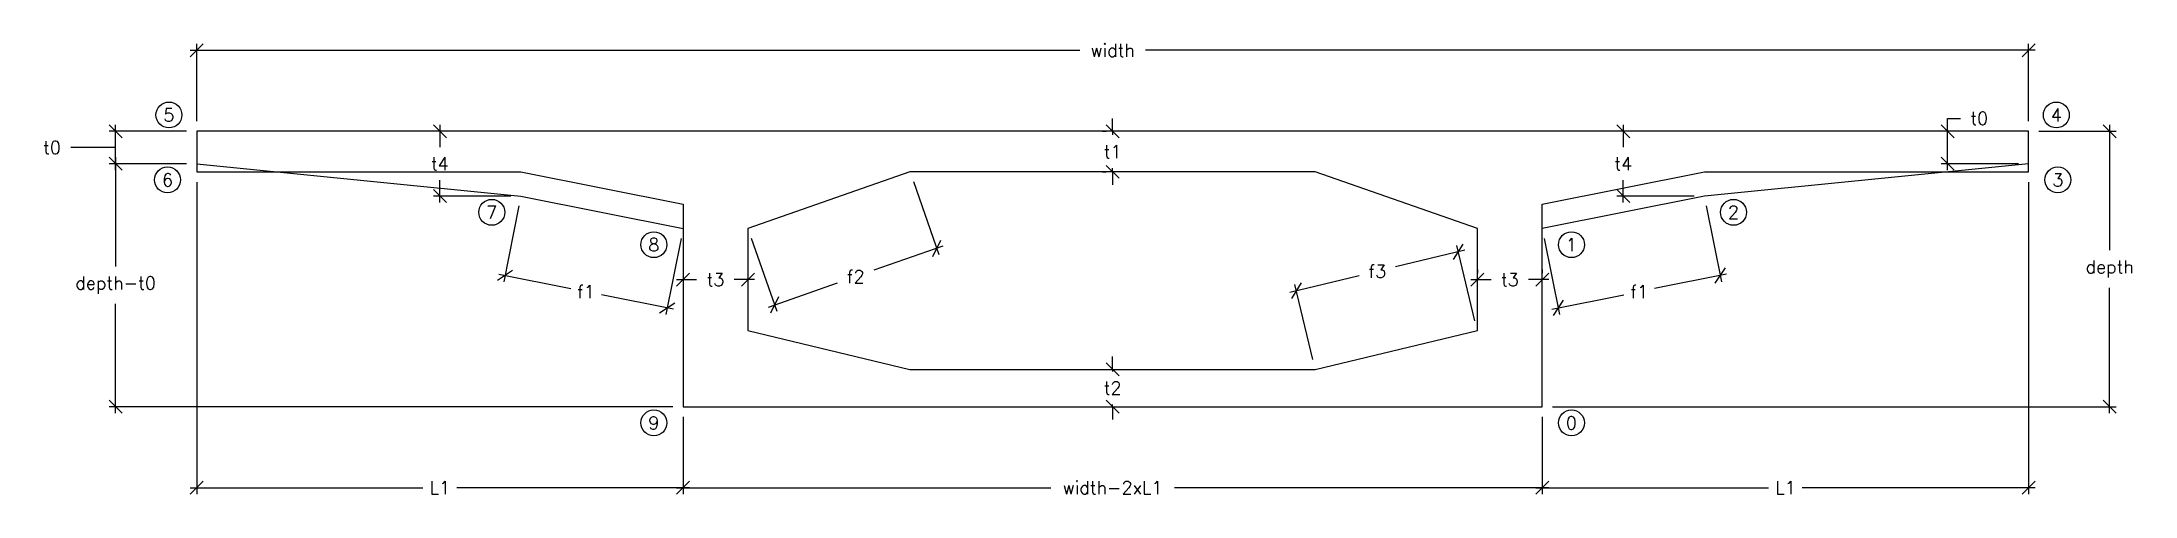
# Model space of a CAD drawing. Header units: metres. Extents: x -6.6 to 6.3, y -0.6 to 2.3.
import ezdxf
from ezdxf.enums import TextEntityAlignment as Align

# ---------------------------------------------------------------- set-up
doc = ezdxf.new("R2010")
doc.units = ezdxf.units.M
doc.layers.add('cotas', color=1, linetype='Continuous')
doc.layers.add('puntos', color=3, linetype='Continuous')
doc.styles.add('style1', font='simplex.shx')
doc.dimstyles.new('Copy of Standard', dxfattribs={"dimtxt": 0.08, "dimasz": 0.08, "dimexe": 0.04, "dimexo": 0.625, "dimgap": 0.0625, "dimtad": 1, "dimzin": 1, "dimtxsty": 'style1', "dimblk": 'OBLIQUE', "dimcen": 0.25, "dimdle": 0.04, "dimazin": 3, "dimtfac": 1, "dimtmove": 0, "dimatfit": 3, "dimtfill": 1})

# ---------------------------------------------------------------- blocks, each defined once
blk = doc.blocks.new('_Oblique')
at = {"color": 0, "linetype": 'ByBlock', "lineweight": -2}
blk.add_line((-0.5, -0.5), (0.5, 0.5), dxfattribs=at)
blk = doc.blocks.new('*D57')
at = {"layer": 'cotas', "color": 0, "lineweight": -2, "transparency": 16777216}
for p, q in [((-5.69, 2.2), (-0.203, 2.2)), ((-5.65, 1.762), (-5.65, 2.24)), ((5.69, 2.2), (0.203, 2.2)), ((5.65, 1.762), (5.65, 2.24))]:
    blk.add_line(p, q, dxfattribs=at)
at = {"layer": 'Defpoints', "color": 0, "transparency": 16777216}
for p in [(5.65, 2.2), (-5.65, 1.7), (5.65, 1.7)]:
    blk.add_point(p, dxfattribs=at)
at = {"layer": 'cotas', "color": 0, "lineweight": -2, "transparency": 16777216, "xscale": 0.08, "yscale": 0.08, "zscale": 0.08, "rotation": 180}
blk.add_blockref('_Oblique', (-5.65, 2.2), dxfattribs=at)
at = {"layer": 'cotas', "color": 0, "lineweight": -2, "transparency": 16777216, "xscale": 0.08, "yscale": 0.08, "zscale": 0.08}
blk.add_blockref('_Oblique', (5.65, 2.2), dxfattribs=at)
at = {"layer": 'cotas', "color": 0, "transparency": 16777216, "insert": (0, 2.2), "char_height": 0.08, "attachment_point": 5, "style": 'style1', "bg_fill": 3, "box_fill_scale": 1.1, "bg_fill_color": 9, "bg_fill_true_color": 13158600, "bg_fill_transparency": 0}
blk.add_mtext('width', dxfattribs=at)
blk = doc.blocks.new('*D58')
at = {"layer": 'cotas', "color": 0, "lineweight": -2, "transparency": 16777216}
for p, q in [((5.713, 1.7), (6.19, 1.7)), ((6.15, 1.74), (6.15, 0.966)), ((6.15, -0.04), (6.15, 0.734)), ((2.713, 0), (6.19, 0))]:
    blk.add_line(p, q, dxfattribs=at)
at = {"layer": 'Defpoints', "color": 0, "transparency": 16777216}
for p in [(5.65, 1.7), (6.15, 1.7), (2.65, 0)]:
    blk.add_point(p, dxfattribs=at)
at = {"layer": 'cotas', "color": 0, "lineweight": -2, "transparency": 16777216, "xscale": 0.08, "yscale": 0.08, "zscale": 0.08}
for p, rotation in [((6.15, 1.7), 90), ((6.15, 0), 270)]:
    blk.add_blockref('_Oblique', p, dxfattribs=dict(at, rotation=rotation))
at = {"layer": 'cotas', "color": 0, "transparency": 16777216, "insert": (6.15, 0.85), "char_height": 0.08, "attachment_point": 5, "style": 'style1', "bg_fill": 3, "box_fill_scale": 1.1, "bg_fill_color": 9, "bg_fill_true_color": 13158600, "bg_fill_transparency": 0}
blk.add_mtext('depth', dxfattribs=at)
blk = doc.blocks.new('*D41')
at = {"layer": 'cotas', "color": 0, "lineweight": -2, "transparency": 16777216}
for p, q in [((-5.65, 1.387), (-5.65, -0.54)), ((-2.65, -0.062), (-2.65, -0.54)), ((-5.69, -0.5), (-4.254, -0.5)), ((-2.61, -0.5), (-4.046, -0.5))]:
    blk.add_line(p, q, dxfattribs=at)
at = {"layer": 'Defpoints', "color": 0, "transparency": 16777216}
for p in [(-5.65, 1.45), (-2.65, 0), (-2.65, -0.5)]:
    blk.add_point(p, dxfattribs=at)
at = {"layer": 'cotas', "color": 0, "lineweight": -2, "transparency": 16777216, "xscale": 0.08, "yscale": 0.08, "zscale": 0.08, "rotation": 180}
blk.add_blockref('_Oblique', (-5.65, -0.5), dxfattribs=at)
at = {"layer": 'cotas', "color": 0, "lineweight": -2, "transparency": 16777216, "xscale": 0.08, "yscale": 0.08, "zscale": 0.08}
blk.add_blockref('_Oblique', (-2.65, -0.5), dxfattribs=at)
at = {"layer": 'cotas', "color": 0, "transparency": 16777216, "insert": (-4.15, -0.5), "char_height": 0.08, "attachment_point": 5, "style": 'style1', "bg_fill": 3, "box_fill_scale": 1.1, "bg_fill_color": 9, "bg_fill_true_color": 13158600, "bg_fill_transparency": 0}
blk.add_mtext('L1', dxfattribs=at)
blk = doc.blocks.new('*D42')
at = {"layer": 'cotas', "color": 0, "lineweight": -2, "transparency": 16777216}
for p, q in [((-2.65, -0.062), (-2.65, -0.54)), ((2.65, -0.062), (2.65, -0.54)), ((-2.69, -0.5), (-0.381, -0.5)), ((2.69, -0.5), (0.381, -0.5))]:
    blk.add_line(p, q, dxfattribs=at)
at = {"layer": 'Defpoints', "color": 0, "transparency": 16777216}
for p in [(-2.65, 0), (2.65, 0), (2.65, -0.5)]:
    blk.add_point(p, dxfattribs=at)
at = {"layer": 'cotas', "color": 0, "lineweight": -2, "transparency": 16777216, "xscale": 0.08, "yscale": 0.08, "zscale": 0.08, "rotation": 180}
blk.add_blockref('_Oblique', (-2.65, -0.5), dxfattribs=at)
at = {"layer": 'cotas', "color": 0, "lineweight": -2, "transparency": 16777216, "xscale": 0.08, "yscale": 0.08, "zscale": 0.08}
blk.add_blockref('_Oblique', (2.65, -0.5), dxfattribs=at)
at = {"layer": 'cotas', "color": 0, "transparency": 16777216, "insert": (0, -0.5), "char_height": 0.08, "attachment_point": 5, "style": 'style1', "bg_fill": 3, "box_fill_scale": 1.1, "bg_fill_color": 9, "bg_fill_true_color": 13158600, "bg_fill_transparency": 0}
blk.add_mtext('width-2xL1', dxfattribs=at)
blk = doc.blocks.new('*D43')
at = {"layer": 'cotas', "color": 0, "lineweight": -2, "transparency": 16777216}
for p, q in [((5.65, 1.387), (5.65, -0.54)), ((2.65, -0.062), (2.65, -0.54)), ((2.61, -0.5), (4.046, -0.5)), ((5.69, -0.5), (4.254, -0.5))]:
    blk.add_line(p, q, dxfattribs=at)
at = {"layer": 'Defpoints', "color": 0, "transparency": 16777216}
for p in [(5.65, 1.45), (2.65, 0), (5.65, -0.5)]:
    blk.add_point(p, dxfattribs=at)
at = {"layer": 'cotas', "color": 0, "lineweight": -2, "transparency": 16777216, "xscale": 0.08, "yscale": 0.08, "zscale": 0.08, "rotation": 180}
blk.add_blockref('_Oblique', (2.65, -0.5), dxfattribs=at)
at = {"layer": 'cotas', "color": 0, "lineweight": -2, "transparency": 16777216, "xscale": 0.08, "yscale": 0.08, "zscale": 0.08}
blk.add_blockref('_Oblique', (5.65, -0.5), dxfattribs=at)
at = {"layer": 'cotas', "color": 0, "transparency": 16777216, "insert": (4.15, -0.5), "char_height": 0.08, "attachment_point": 5, "style": 'style1', "bg_fill": 3, "box_fill_scale": 1.1, "bg_fill_color": 9, "bg_fill_true_color": 13158600, "bg_fill_transparency": 0}
blk.add_mtext('L1', dxfattribs=at)
blk = doc.blocks.new('*D46')
at = {"layer": 'cotas', "color": 0, "lineweight": -2, "transparency": 16777216}
for p, q in [((-5.712, 1.5), (-6.19, 1.5)), ((-6.15, 1.54), (-6.15, 0.866)), ((-6.15, -0.04), (-6.15, 0.634)), ((-2.712, 0), (-6.19, 0))]:
    blk.add_line(p, q, dxfattribs=at)
at = {"layer": 'Defpoints', "color": 0, "transparency": 16777216}
for p in [(-6.15, 1.5), (-5.65, 1.5), (-2.65, 0)]:
    blk.add_point(p, dxfattribs=at)
at = {"layer": 'cotas', "color": 0, "lineweight": -2, "transparency": 16777216, "xscale": 0.08, "yscale": 0.08, "zscale": 0.08}
for p, rotation in [((-6.15, 1.5), 90), ((-6.15, 0), 270)]:
    blk.add_blockref('_Oblique', p, dxfattribs=dict(at, rotation=rotation))
at = {"layer": 'cotas', "color": 0, "transparency": 16777216, "insert": (-6.15, 0.75), "char_height": 0.08, "attachment_point": 5, "style": 'style1', "bg_fill": 3, "box_fill_scale": 1.1, "bg_fill_color": 9, "bg_fill_true_color": 13158600, "bg_fill_transparency": 0}
blk.add_mtext('depth-t0', dxfattribs=at)
blk = doc.blocks.new('*D44')
at = {"layer": 'cotas', "color": 0, "lineweight": -2, "transparency": 16777216}
for p, q in [((-5.712, 1.7), (-6.19, 1.7)), ((-6.15, 1.46), (-6.15, 1.74)), ((-6.301, 1.6), (-6.426, 1.6)), ((-6.15, 1.6), (-6.301, 1.6)), ((-5.712, 1.5), (-6.19, 1.5))]:
    blk.add_line(p, q, dxfattribs=at)
at = {"layer": 'Defpoints', "color": 0, "transparency": 16777216}
for p in [(-6.15, 1.7), (-5.65, 1.7), (-5.65, 1.5)]:
    blk.add_point(p, dxfattribs=at)
at = {"layer": 'cotas', "color": 0, "lineweight": -2, "transparency": 16777216, "xscale": 0.08, "yscale": 0.08, "zscale": 0.08}
for p, rotation in [((-6.15, 1.7), 90), ((-6.15, 1.5), 270)]:
    blk.add_blockref('_Oblique', p, dxfattribs=dict(at, rotation=rotation))
at = {"layer": 'cotas', "color": 0, "transparency": 16777216, "insert": (-6.542, 1.6), "char_height": 0.08, "attachment_point": 5, "style": 'style1', "bg_fill": 3, "box_fill_scale": 1.1, "bg_fill_color": 9, "bg_fill_true_color": 13158600, "bg_fill_transparency": 0}
blk.add_mtext('t0', dxfattribs=at)
blk = doc.blocks.new('*D47')
at = {"layer": 'cotas', "color": 0, "lineweight": -2, "transparency": 16777216}
for p, q in [((-2.69, 0.785), (-2.566, 0.785)), ((-2.65, 0.847), (-2.65, 0.825)), ((-2.21, 0.785), (-2.334, 0.785)), ((-2.25, 0.847), (-2.25, 0.825))]:
    blk.add_line(p, q, dxfattribs=at)
at = {"layer": 'Defpoints', "color": 0, "transparency": 16777216}
for p in [(-2.65, 0.785), (-2.25, 0.785), (-2.25, 0.785)]:
    blk.add_point(p, dxfattribs=at)
at = {"layer": 'cotas', "color": 0, "lineweight": -2, "transparency": 16777216, "xscale": 0.08, "yscale": 0.08, "zscale": 0.08, "rotation": 180}
blk.add_blockref('_Oblique', (-2.65, 0.785), dxfattribs=at)
at = {"layer": 'cotas', "color": 0, "lineweight": -2, "transparency": 16777216, "xscale": 0.08, "yscale": 0.08, "zscale": 0.08}
blk.add_blockref('_Oblique', (-2.25, 0.785), dxfattribs=at)
at = {"layer": 'cotas', "color": 0, "transparency": 16777216, "insert": (-2.45, 0.785), "char_height": 0.08, "attachment_point": 5, "style": 'style1', "bg_fill": 3, "box_fill_scale": 1.1, "bg_fill_color": 9, "bg_fill_true_color": 13158600, "bg_fill_transparency": 0}
blk.add_mtext('t3', dxfattribs=at)
blk = doc.blocks.new('*D61')
at = {"layer": 'cotas', "color": 0, "lineweight": -2, "transparency": 16777216}
for p, q in [((2.21, 0.785), (2.334, 0.785)), ((2.25, 0.847), (2.25, 0.825)), ((2.69, 0.785), (2.566, 0.785)), ((2.65, 0.847), (2.65, 0.825))]:
    blk.add_line(p, q, dxfattribs=at)
at = {"layer": 'Defpoints', "color": 0, "transparency": 16777216}
for p in [(2.25, 0.785), (2.65, 0.785), (2.65, 0.785)]:
    blk.add_point(p, dxfattribs=at)
at = {"layer": 'cotas', "color": 0, "lineweight": -2, "transparency": 16777216, "xscale": 0.08, "yscale": 0.08, "zscale": 0.08, "rotation": 180}
blk.add_blockref('_Oblique', (2.25, 0.785), dxfattribs=at)
at = {"layer": 'cotas', "color": 0, "lineweight": -2, "transparency": 16777216, "xscale": 0.08, "yscale": 0.08, "zscale": 0.08}
blk.add_blockref('_Oblique', (2.65, 0.785), dxfattribs=at)
at = {"layer": 'cotas', "color": 0, "transparency": 16777216, "insert": (2.45, 0.785), "char_height": 0.08, "attachment_point": 5, "style": 'style1', "bg_fill": 3, "box_fill_scale": 1.1, "bg_fill_color": 9, "bg_fill_true_color": 13158600, "bg_fill_transparency": 0}
blk.add_mtext('t3', dxfattribs=at)
blk = doc.blocks.new('*D62')
at = {"layer": 'cotas', "color": 0, "lineweight": -2, "transparency": 16777216}
for p, q in [((0, 0.23), (0, 0.31)), ((-0.0625, 0.23), (-0.04, 0.23)), ((0, 0.23), (0, 0.2175)), ((-0.0625, 0), (-0.04, 0)), ((0, 0), (0, 0.0125)), ((0, 0), (0, -0.08))]:
    blk.add_line(p, q, dxfattribs=at)
at = {"layer": 'Defpoints', "color": 0, "transparency": 16777216}
for p in [(0, 0.23), (0, 0.23), (0, 0)]:
    blk.add_point(p, dxfattribs=at)
at = {"layer": 'cotas', "color": 0, "lineweight": -2, "transparency": 16777216, "xscale": 0.08, "yscale": 0.08, "zscale": 0.08}
for p, rotation in [((0, 0.23), 270), ((0, 0), 90)]:
    blk.add_blockref('_Oblique', p, dxfattribs=dict(at, rotation=rotation))
at = {"layer": 'cotas', "color": 0, "transparency": 16777216, "insert": (0, 0.115), "char_height": 0.08, "attachment_point": 5, "style": 'style1', "bg_fill": 3, "box_fill_scale": 1.1, "bg_fill_color": 9, "bg_fill_true_color": 13158600, "bg_fill_transparency": 0}
blk.add_mtext('t2', dxfattribs=at)
blk = doc.blocks.new('*D64')
at = {"layer": 'cotas', "color": 0, "lineweight": -2, "transparency": 16777216}
for p, q in [((-0.0625, 1.7), (-0.04, 1.7)), ((0, 1.7), (0, 1.78)), ((0, 1.7), (0, 1.6775)), ((-0.0625, 1.45), (-0.04, 1.45)), ((0, 1.45), (0, 1.4725)), ((0, 1.45), (0, 1.37))]:
    blk.add_line(p, q, dxfattribs=at)
at = {"layer": 'Defpoints', "color": 0, "transparency": 16777216}
for p in [(0, 1.7), (0, 1.7), (0, 1.45)]:
    blk.add_point(p, dxfattribs=at)
at = {"layer": 'cotas', "color": 0, "lineweight": -2, "transparency": 16777216, "xscale": 0.08, "yscale": 0.08, "zscale": 0.08}
for p, rotation in [((0, 1.7), 270), ((0, 1.45), 90)]:
    blk.add_blockref('_Oblique', p, dxfattribs=dict(at, rotation=rotation))
at = {"layer": 'cotas', "color": 0, "transparency": 16777216, "insert": (0, 1.575), "char_height": 0.08, "attachment_point": 5, "style": 'style1', "bg_fill": 3, "box_fill_scale": 1.1, "bg_fill_color": 9, "bg_fill_true_color": 13158600, "bg_fill_transparency": 0}
blk.add_mtext('t1', dxfattribs=at)
blk = doc.blocks.new('*D65')
at = {"layer": 'cotas', "color": 0, "lineweight": -2, "transparency": 16777216}
for p, q in [((5.588, 1.7), (5.11, 1.7)), ((5.15, 1.7), (5.15, 1.78)), ((5.15, 1.78), (5.23, 1.78)), ((5.15, 1.46), (5.15, 1.7)), ((5.588, 1.5), (5.11, 1.5))]:
    blk.add_line(p, q, dxfattribs=at)
at = {"layer": 'Defpoints', "color": 0, "transparency": 16777216}
for p in [(5.15, 1.7), (5.65, 1.7), (5.65, 1.5)]:
    blk.add_point(p, dxfattribs=at)
at = {"layer": 'cotas', "color": 0, "lineweight": -2, "transparency": 16777216, "xscale": 0.08, "yscale": 0.08, "zscale": 0.08}
for p, rotation in [((5.15, 1.7), 90), ((5.15, 1.5), 270)]:
    blk.add_blockref('_Oblique', p, dxfattribs=dict(at, rotation=rotation))
at = {"layer": 'cotas', "color": 0, "transparency": 16777216, "insert": (5.346, 1.78), "char_height": 0.08, "attachment_point": 5, "style": 'style1', "bg_fill": 3, "box_fill_scale": 1.1, "bg_fill_color": 9, "bg_fill_true_color": 13158600, "bg_fill_transparency": 0}
blk.add_mtext('t0', dxfattribs=at)
blk = doc.blocks.new('*D69')
at = {"layer": 'cotas', "color": 0, "lineweight": -2, "transparency": 16777216}
for p, q in [((-3.662, 1.239), (-3.756, 0.77)), ((-2.662, 1.039), (-2.756, 0.57)), ((-3.787, 0.818), (-3.343, 0.729)), ((-2.709, 0.602), (-3.153, 0.691))]:
    blk.add_line(p, q, dxfattribs=at)
at = {"layer": 'Defpoints', "color": 0, "transparency": 16777216}
for p in [(-3.65, 1.3), (-2.65, 1.1), (-2.748, 0.61)]:
    blk.add_point(p, dxfattribs=at)
at = {"layer": 'cotas', "color": 0, "lineweight": -2, "transparency": 16777216, "xscale": 0.08, "yscale": 0.08, "zscale": 0.08}
for p, rotation in [((-3.748, 0.81), 168.6900675259797), ((-2.748, 0.61), 348.6900675259798)]:
    blk.add_blockref('_Oblique', p, dxfattribs=dict(at, rotation=rotation))
at = {"layer": 'cotas', "color": 0, "transparency": 16777216, "insert": (-3.248, 0.71), "char_height": 0.08, "attachment_point": 5, "style": 'style1', "bg_fill": 3, "box_fill_scale": 1.1, "bg_fill_color": 9, "bg_fill_true_color": 13158600, "bg_fill_transparency": 0}
blk.add_mtext('f1', dxfattribs=at)
blk = doc.blocks.new('*D71')
at = {"layer": 'cotas', "color": 0, "lineweight": -2, "transparency": 16777216}
for p, q in [((-1.229, 1.391), (-1.072, 0.94)), ((-2.229, 1.041), (-2.072, 0.59)), ((-1.047, 0.991), (-1.473, 0.842)), ((-2.123, 0.615), (-1.697, 0.764))]:
    blk.add_line(p, q, dxfattribs=at)
at = {"layer": 'Defpoints', "color": 0, "transparency": 16777216}
for p in [(-1.25, 1.45), (-2.25, 1.1), (-1.085, 0.978)]:
    blk.add_point(p, dxfattribs=at)
at = {"layer": 'cotas', "color": 0, "lineweight": -2, "transparency": 16777216, "xscale": 0.08, "yscale": 0.08, "zscale": 0.08}
for p, rotation in [((-1.085, 0.978), 19.29004621918878), ((-2.085, 0.628), 199.2900462191887)]:
    blk.add_blockref('_Oblique', p, dxfattribs=dict(at, rotation=rotation))
at = {"layer": 'cotas', "color": 0, "transparency": 16777216, "insert": (-1.585, 0.803), "char_height": 0.08, "attachment_point": 5, "style": 'style1', "bg_fill": 3, "box_fill_scale": 1.1, "bg_fill_color": 9, "bg_fill_true_color": 13158600, "bg_fill_transparency": 0}
blk.add_mtext('f2', dxfattribs=at)
blk = doc.blocks.new('*D72')
at = {"layer": 'cotas', "color": 0, "lineweight": -2, "transparency": 16777216}
for p, q in [((2.172, 0.966), (1.745, 0.863)), ((2.235, 0.531), (2.124, 0.995)), ((1.094, 0.707), (1.521, 0.809)), ((1.235, 0.291), (1.124, 0.755))]:
    blk.add_line(p, q, dxfattribs=at)
at = {"layer": 'Defpoints', "color": 0, "transparency": 16777216}
for p in [(2.133, 0.956), (2.25, 0.47), (1.25, 0.23)]:
    blk.add_point(p, dxfattribs=at)
at = {"layer": 'cotas', "color": 0, "lineweight": -2, "transparency": 16777216, "xscale": 0.08, "yscale": 0.08, "zscale": 0.08}
for p, rotation in [((2.133, 0.956), 13.49573328079581), ((1.133, 0.716), 193.4957332807958)]:
    blk.add_blockref('_Oblique', p, dxfattribs=dict(at, rotation=rotation))
at = {"layer": 'cotas', "color": 0, "transparency": 16777216, "insert": (1.633, 0.836), "char_height": 0.08, "attachment_point": 5, "style": 'style1', "bg_fill": 3, "box_fill_scale": 1.1, "bg_fill_color": 9, "bg_fill_true_color": 13158600, "bg_fill_transparency": 0}
blk.add_mtext('f3', dxfattribs=at)
blk = doc.blocks.new('*D73')
at = {"layer": 'cotas', "color": 0, "lineweight": -2, "transparency": 16777216}
for p, q in [((3.662, 1.239), (3.756, 0.77)), ((2.662, 1.039), (2.756, 0.57)), ((3.787, 0.818), (3.343, 0.729)), ((2.709, 0.602), (3.153, 0.691))]:
    blk.add_line(p, q, dxfattribs=at)
at = {"layer": 'Defpoints', "color": 0, "transparency": 16777216}
for p in [(3.65, 1.3), (2.65, 1.1), (2.748, 0.61)]:
    blk.add_point(p, dxfattribs=at)
at = {"layer": 'cotas', "color": 0, "lineweight": -2, "transparency": 16777216, "xscale": 0.08, "yscale": 0.08, "zscale": 0.08}
for p, rotation in [((3.748, 0.81), 11.30993247402022), ((2.748, 0.61), 191.3099324740202)]:
    blk.add_blockref('_Oblique', p, dxfattribs=dict(at, rotation=rotation))
at = {"layer": 'cotas', "color": 0, "transparency": 16777216, "insert": (3.248, 0.71), "char_height": 0.08, "attachment_point": 5, "style": 'style1', "bg_fill": 3, "box_fill_scale": 1.1, "bg_fill_color": 9, "bg_fill_true_color": 13158600, "bg_fill_transparency": 0}
blk.add_mtext('f1', dxfattribs=at)
blk = doc.blocks.new('*D75')
at = {"layer": 'cotas', "color": 0, "lineweight": -2, "transparency": 16777216}
for p, q in [((-3.7125, 1.7), (-4.19, 1.7)), ((-4.15, 1.74), (-4.15, 1.6025)), ((-3.7125, 1.3), (-4.19, 1.3)), ((-4.15, 1.26), (-4.15, 1.3975))]:
    blk.add_line(p, q, dxfattribs=at)
at = {"layer": 'Defpoints', "color": 0, "transparency": 16777216}
for p in [(-4.15, 1.7), (-3.65, 1.7), (-3.65, 1.3)]:
    blk.add_point(p, dxfattribs=at)
at = {"layer": 'cotas', "color": 0, "lineweight": -2, "transparency": 16777216, "xscale": 0.08, "yscale": 0.08, "zscale": 0.08}
for p, rotation in [((-4.15, 1.7), 90), ((-4.15, 1.3), 270)]:
    blk.add_blockref('_Oblique', p, dxfattribs=dict(at, rotation=rotation))
at = {"layer": 'cotas', "color": 0, "transparency": 16777216, "insert": (-4.15, 1.5), "char_height": 0.08, "attachment_point": 5, "style": 'style1', "bg_fill": 3, "box_fill_scale": 1.1, "bg_fill_color": 9, "bg_fill_true_color": 13158600, "bg_fill_transparency": 0}
blk.add_mtext('t4', dxfattribs=at)
blk = doc.blocks.new('*D78')
at = {"layer": 'cotas', "color": 0, "lineweight": -2, "transparency": 16777216}
for p, q in [((3.5875, 1.7), (3.11, 1.7)), ((3.15, 1.74), (3.15, 1.6025)), ((3.5875, 1.3), (3.11, 1.3)), ((3.15, 1.26), (3.15, 1.3975))]:
    blk.add_line(p, q, dxfattribs=at)
at = {"layer": 'Defpoints', "color": 0, "transparency": 16777216}
for p in [(3.15, 1.7), (3.65, 1.7), (3.65, 1.3)]:
    blk.add_point(p, dxfattribs=at)
at = {"layer": 'cotas', "color": 0, "lineweight": -2, "transparency": 16777216, "xscale": 0.08, "yscale": 0.08, "zscale": 0.08}
for p, rotation in [((3.15, 1.7), 90), ((3.15, 1.3), 270)]:
    blk.add_blockref('_Oblique', p, dxfattribs=dict(at, rotation=rotation))
at = {"layer": 'cotas', "color": 0, "transparency": 16777216, "insert": (3.15, 1.5), "char_height": 0.08, "attachment_point": 5, "style": 'style1', "bg_fill": 3, "box_fill_scale": 1.1, "bg_fill_color": 9, "bg_fill_true_color": 13158600, "bg_fill_transparency": 0}
blk.add_mtext('t4', dxfattribs=at)

msp = doc.modelspace()

# ---------------------------------------------------------------- linework, layer by layer
for points in [[(2.65, 0), (2.65, 1.25), (3.65, 1.45), (5.65, 1.45), (5.65, 1.7), (-5.65, 1.7), (-5.65, 1.45), (-3.65, 1.45), (-2.65, 1.25), (-2.65, 0)], [(1.25, 0.23), (2.25, 0.47), (2.25, 1.1), (1.25, 1.45), (-1.25, 1.45), (-2.25, 1.1), (-2.25, 0.47), (-1.25, 0.23)]]:
    msp.add_lwpolyline(points, close=True)

# ---------------------------------------------------------------- next in the draw order: dimensions: what is measured, and where the dimension line sits
at = {"layer": 'cotas'}
for base, p1, p2, text, picture, middle in [((5.65, 2.2), (-5.65, 1.7), (5.65, 1.7), 'width', '*D57', (0, 2.2)), ((-2.65, -0.5), (-5.65, 1.45), (-2.65, 0), 'L1', '*D41', (-4.15, -0.5))]:
    dim = msp.add_linear_dim(base=base, p1=p1, p2=p2, text=text, dimstyle='Copy of Standard', dxfattribs=at)
    dim.commit()
    dim.dimension.update_dxf_attribs({"geometry": picture, "text_midpoint": middle})

# ---------------------------------------------------------------- next in the draw order: dimensions: what is measured, and where the dimension line sits
dim = msp.add_linear_dim(base=(0, 1.7), p1=(0, 1.45), p2=(0, 1.7), angle=90, text='t1', dimstyle='Copy of Standard', override={"dimtmove": 1}, dxfattribs=at)
dim.commit()
dim.dimension.update_dxf_attribs({"geometry": '*D64', "text_midpoint": (0, 1.575)})
dim = msp.add_linear_dim(base=(6.15, 1.7), p1=(2.65, 0), p2=(5.65, 1.7), angle=90, text='depth', dimstyle='Copy of Standard', dxfattribs=at)
dim.commit()
dim.dimension.update_dxf_attribs({"geometry": '*D58', "text_midpoint": (6.15, 0.85)})

# ---------------------------------------------------------------- next in the draw order: linework, layer by layer
at = {"layer": 'puntos'}
msp.add_circle((5.821, 1.801), 0.08, dxfattribs=at)

# ---------------------------------------------------------------- next in the draw order: texts
at = {"layer": 'puntos', "style": 'style1'}
for s, p in [('4', (5.821, 1.801)), ('3', (5.83, 1.4))]:
    msp.add_text(s, height=0.08, dxfattribs=at).set_placement(p, align=Align.MIDDLE_CENTER)

# ---------------------------------------------------------------- next in the draw order: dimensions: what is measured, and where the dimension line sits
at = {"layer": 'cotas', "color": 5}
dim = msp.add_linear_dim(base=(2.65, -0.5), p1=(-2.65, 0), p2=(2.65, 0), text='width-2xL1', dimstyle='Copy of Standard', override={"dimtmove": 1}, dxfattribs=at)
dim.commit()
dim.dimension.update_dxf_attribs({"geometry": '*D42', "text_midpoint": (0, -0.5)})

# ---------------------------------------------------------------- next in the draw order: dimensions: what is measured, and where the dimension line sits
dim = msp.add_linear_dim(base=(-6.15, 1.5), p1=(-2.65, 0), p2=(-5.65, 1.5), angle=90, text='depth-t0', dimstyle='Copy of Standard', dxfattribs=at)
dim.commit()
dim.dimension.update_dxf_attribs({"geometry": '*D46', "text_midpoint": (-6.15, 0.75)})
at = {"layer": 'cotas'}
dim = msp.add_linear_dim(base=(5.65, -0.5), p1=(2.65, 0), p2=(5.65, 1.45), text='L1', dimstyle='Copy of Standard', override={"dimtmove": 1}, dxfattribs=at)
dim.commit()
dim.dimension.update_dxf_attribs({"geometry": '*D43', "text_midpoint": (4.15, -0.5)})
dim = msp.add_linear_dim(base=(0, 0.23), p1=(0, 0), p2=(0, 0.23), angle=90, text='t2', dimstyle='Copy of Standard', dxfattribs=at)
dim.commit()
dim.dimension.update_dxf_attribs({"geometry": '*D62', "text_midpoint": (0, 0.115)})

# ---------------------------------------------------------------- next in the draw order: linework, layer by layer
at = {"color": 2}
for p, q in [((5.65, 1.5), (3.65, 1.3)), ((-3.65, 1.3), (-2.65, 1.1)), ((3.65, 1.3), (2.65, 1.1))]:
    msp.add_line(p, q, dxfattribs=at)
at = {"layer": 'puntos'}
for centre in [(5.83, 1.4), (-2.83, -0.1), (2.83, -0.1)]:
    msp.add_circle(centre, 0.08, dxfattribs=at)

# ---------------------------------------------------------------- next in the draw order: texts
at = {"layer": 'puntos', "style": 'style1'}
for s, p in [('9', (-2.83, -0.1)), ('0', (2.83, -0.1))]:
    msp.add_text(s, height=0.08, dxfattribs=at).set_placement(p, align=Align.MIDDLE_CENTER)

# ---------------------------------------------------------------- next in the draw order: dimensions: what is measured, and where the dimension line sits
at = {"layer": 'cotas', "color": 2}
dim = msp.add_linear_dim(base=(-6.15, 1.7), p1=(-5.65, 1.5), p2=(-5.65, 1.7), angle=90, text='t0', dimstyle='Copy of Standard', override={"dimtmove": 1}, dxfattribs=at)
dim.commit()
dim.dimension.update_dxf_attribs({"geometry": '*D44', "text_midpoint": (-6.489, 1.6)})
at = {"layer": 'cotas'}
for base, p1, p2, override, picture, middle in [((-2.25, 0.785), (-2.65, 0.785), (-2.25, 0.785), {"dimzin": 9}, '*D47', (-2.45, 0.785)), ((2.65, 0.785), (2.25, 0.785), (2.65, 0.785), {"dimzin": 9, "dimtmove": 1}, '*D61', (2.45, 0.785))]:
    dim = msp.add_linear_dim(base=base, p1=p1, p2=p2, text='t3', dimstyle='Copy of Standard', override=override, dxfattribs=at)
    dim.commit()
    dim.dimension.update_dxf_attribs({"geometry": picture, "text_midpoint": middle})

# ---------------------------------------------------------------- next in the draw order: linework, layer by layer
at = {"color": 2}
msp.add_line((-5.65, 1.5), (-3.65, 1.3), dxfattribs=at)
at = {"layer": 'puntos'}
for centre in [(-5.821, 1.801), (-5.83, 1.4)]:
    msp.add_circle(centre, 0.08, dxfattribs=at)

# ---------------------------------------------------------------- next in the draw order: texts
at = {"layer": 'puntos', "style": 'style1'}
for s, p in [('5', (-5.821, 1.801)), ('6', (-5.83, 1.4))]:
    msp.add_text(s, height=0.08, dxfattribs=at).set_placement(p, align=Align.MIDDLE_CENTER)

# ---------------------------------------------------------------- next in the draw order: dimensions: what is measured, and where the dimension line sits
at = {"layer": 'cotas', "color": 2}
dim = msp.add_linear_dim(base=(5.15, 1.7), p1=(5.65, 1.5), p2=(5.65, 1.7), angle=90, text='t0', dimstyle='Copy of Standard', dxfattribs=at)
dim.commit()
dim.dimension.update_dxf_attribs({"geometry": '*D65', "text_midpoint": (5.346, 1.78)})
at = {"layer": 'cotas'}
for p1, p2, distance, text, picture, middle in [((-2.25, 1.1), (-1.25, 1.45), -0.5, 'f2', '*D71', (-1.585, 0.803)), ((3.65, 1.3), (2.65, 1.1), 0.5, 'f1', '*D73', (3.248, 0.71)), ((1.25, 0.23), (2.25, 0.47), 0.5, 'f3', '*D72', (1.633, 0.836))]:
    dim = msp.add_aligned_dim(p1=p1, p2=p2, distance=distance, text=text, dimstyle='Copy of Standard', dxfattribs=at)
    dim.commit()
    dim.dimension.update_dxf_attribs({"geometry": picture, "text_midpoint": middle})

# ---------------------------------------------------------------- next in the draw order: linework, layer by layer
at = {"layer": 'puntos'}
for centre in [(3.83, 1.2), (2.83, 1)]:
    msp.add_circle(centre, 0.08, dxfattribs=at)

# ---------------------------------------------------------------- next in the draw order: texts
at = {"layer": 'puntos', "style": 'style1'}
for s, p in [('2', (3.83, 1.2)), ('1', (2.83, 1))]:
    msp.add_text(s, height=0.08, dxfattribs=at).set_placement(p, align=Align.MIDDLE_CENTER)

# ---------------------------------------------------------------- next in the draw order: dimensions: what is measured, and where the dimension line sits
at = {"layer": 'cotas', "color": 2}
dim = msp.add_linear_dim(base=(3.15, 1.7), p1=(3.65, 1.3), p2=(3.65, 1.7), angle=90, text='t4', dimstyle='Copy of Standard', dxfattribs=at)
dim.commit()
dim.dimension.update_dxf_attribs({"geometry": '*D78', "text_midpoint": (3.15, 1.5)})
at = {"layer": 'cotas'}
dim = msp.add_aligned_dim(p1=(-3.65, 1.3), p2=(-2.65, 1.1), distance=-0.5, text='f1', dimstyle='Copy of Standard', dxfattribs=at)
dim.commit()
dim.dimension.update_dxf_attribs({"geometry": '*D69', "text_midpoint": (-3.248, 0.71)})

# ---------------------------------------------------------------- next in the draw order: linework, layer by layer
at = {"layer": 'puntos'}
for centre in [(-3.83, 1.2), (-2.83, 1)]:
    msp.add_circle(centre, 0.08, dxfattribs=at)

# ---------------------------------------------------------------- next in the draw order: texts
at = {"layer": 'puntos', "style": 'style1'}
for s, p in [('7', (-3.83, 1.2)), ('8', (-2.83, 1))]:
    msp.add_text(s, height=0.08, dxfattribs=at).set_placement(p, align=Align.MIDDLE_CENTER)

# ---------------------------------------------------------------- next in the draw order: dimensions: what is measured, and where the dimension line sits
at = {"layer": 'cotas', "color": 2}
dim = msp.add_linear_dim(base=(-4.15, 1.7), p1=(-3.65, 1.3), p2=(-3.65, 1.7), angle=90, text='t4', dimstyle='Copy of Standard', override={"dimtmove": 1}, dxfattribs=at)
dim.commit()
dim.dimension.update_dxf_attribs({"geometry": '*D75', "text_midpoint": (-4.15, 1.5)})

doc.saveas('drawing.dxf')
